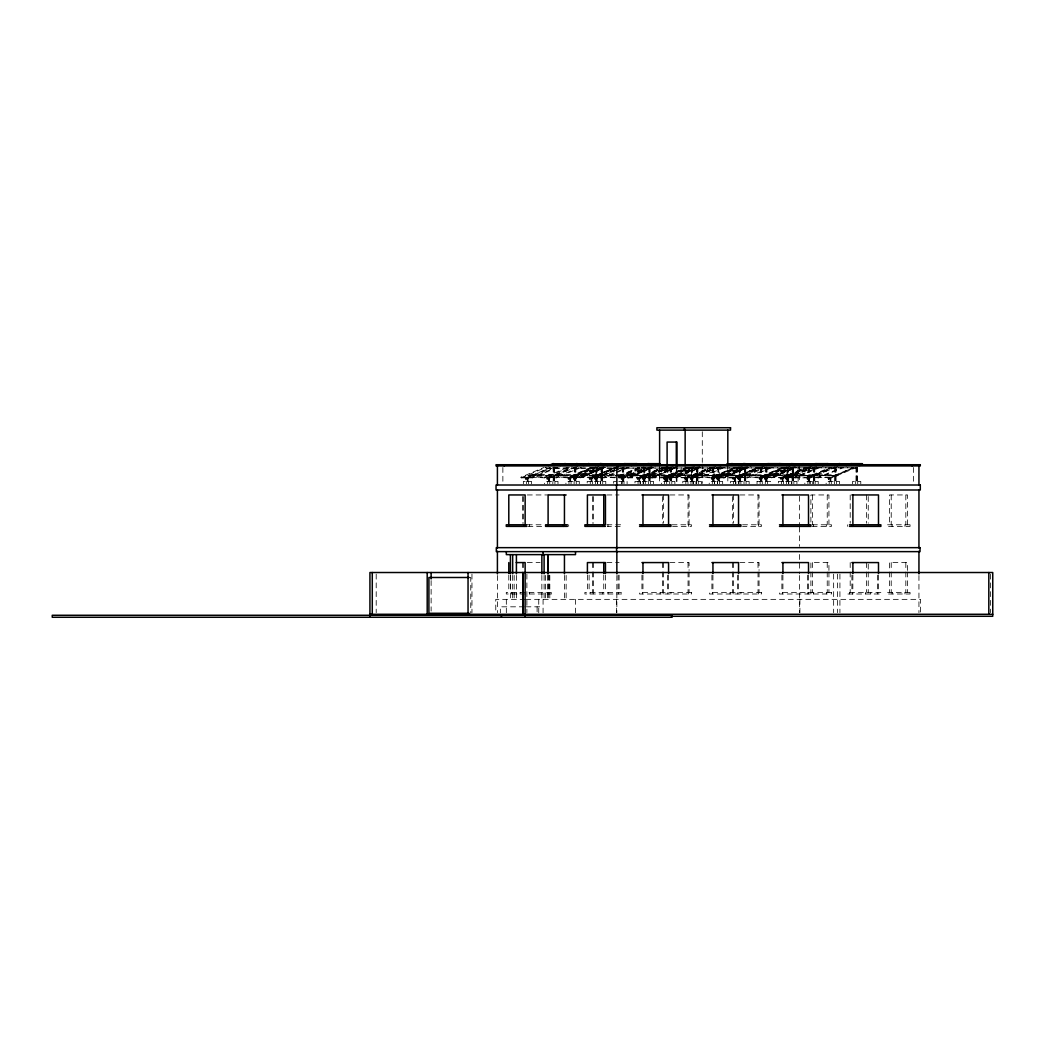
<?xml version="1.0" encoding="UTF-8"?>
<svg xmlns="http://www.w3.org/2000/svg" width="1045" height="1045" viewBox="0 0 1045 1045"><rect width="100%" height="100%" fill="white"/><g stroke="black" fill="none" stroke-linecap="round" stroke-linejoin="round"><path stroke-width="0.75" stroke-dasharray="5 3.75" d="M557.638 467.389L532.767 477.852L521.194 477.852L520.985 477.199L544.197 467.35M521.194 477.852L545.856 467.389M616.236 474.796L837.829 474.796L838.064 475.54L527.607 475.135L527.843 475.88L618.078 475.54M545.882 467.376L546.117 468.121L856.351 467.781L619.541 468.121M525.282 478.257L526.092 479.198L525.282 478.257L549.827 467.846M525.792 478.257L550.336 467.846M525.583 479.198L556.397 466.344M520.985 477.199L532.558 477.199L555.979 467.35M569.407 467.389L544.549 477.852L532.767 477.199L544.341 477.199L567.762 467.35M577.689 466.344L546.862 479.198L546.574 478.257L571.106 467.846M546.574 478.257L571.615 467.846M546.862 479.198L574.293 467.559M581.19 467.389L556.332 477.852L544.549 477.199L556.123 477.199L579.544 467.35M592.972 467.389L568.114 477.852L556.332 477.199L567.905 477.199L591.326 467.35M591.979 467.35L568.767 477.199L568.976 477.852M598.968 466.344L568.14 479.198L567.853 478.257L592.384 467.846M567.853 478.257L593.638 467.389M594.709 467.781L593.678 467.376M568.14 479.198L595.572 467.559M604.193 466.344L573.365 479.198L573.078 478.257L597.609 467.846M573.078 478.257L598.119 467.846M573.365 479.198L600.797 467.559M603.096 467.35L579.688 477.199L579.884 477.852L604.546 467.389M603.566 467.35L580.354 477.199L580.759 477.852L605.421 467.389M580.55 477.199L603.762 467.35M605.212 467.389L580.093 477.852L579.884 477.199M614.682 467.35L591.47 477.199L591.666 477.852L614.878 468.003M618.81 466.945L589.432 479.198L589.132 478.257L615.348 467.35M628.985 467.389L604.115 477.852L592.541 477.852L592.332 477.199L615.544 467.35M589.432 479.198L615.753 468.003M618.261 469.401L594.644 479.198L594.357 478.257L614.564 469.688M594.357 478.257L615.074 469.688M594.644 479.198L614.852 470.629M616.302 470.015L622.075 467.559M619.698 468.787L625.472 466.344M592.332 477.199L603.919 477.199L627.327 467.35M618.601 475.971L639.109 467.35M619.463 475.971L639.775 467.35M618.797 476.624L640.768 467.389M618.522 477.029L641.434 467.389M619.032 477.029L640.689 467.846M642.505 467.781L641.46 467.376M618.823 477.97L643.864 467.559M651.976 466.344L621.161 479.198L620.861 478.257L645.405 467.846M620.861 478.257L645.914 467.846M621.161 479.198L648.579 467.559M650.891 467.35L627.47 477.199L627.679 477.852L652.55 467.389M651.558 467.35L628.136 477.199L628.345 477.852L653.007 467.389M653.203 467.389L628.541 477.852L628.345 477.199M668.042 466.344L637.215 479.198L636.928 478.257L662.465 467.35M636.928 478.257L663.131 467.35M676.572 467.389L651.91 477.852L640.324 477.852L640.128 477.199L663.34 467.35M664.124 467.389L639.462 477.852L639.253 477.199M618.993 477.852L640.128 477.852L664.79 467.389M637.215 479.198L664.986 467.389M665.195 467.781L664.163 467.376M673.267 466.344L642.44 479.198L642.153 478.257L666.684 467.846M642.153 478.257L667.193 467.846L667.102 483.822M642.44 479.198L669.858 467.559M640.128 477.199L651.701 477.199L674.913 467.35M688.55 467.389L663.693 477.852L652.106 477.852L651.91 477.199L675.122 467.35M652.106 477.852L676.768 467.389M651.91 477.199L663.484 477.199L686.696 467.35M663.679 477.199L687.91 477.852L663.679 477.199L686.892 467.35M687.558 467.35L664.346 477.199L664.555 477.852M694.546 466.344L663.719 479.198L663.431 478.257L689.217 467.389M663.431 478.257L688.472 467.846M663.719 479.198L691.15 467.559M699.771 466.344L668.944 479.198L668.656 478.257L693.188 467.846M668.656 478.257L693.697 467.846M668.944 479.198L696.375 467.559M698.674 467.35L675.266 477.199L675.462 477.852L700.333 467.389M699.34 467.35L675.932 477.199L676.337 477.852M676.128 477.852L700.999 467.389M715.825 466.344L684.997 479.198L684.71 478.257L710.26 467.35M684.71 478.257L711.122 467.35M711.906 467.389L687.244 477.852L687.048 477.199M684.997 479.198L712.781 467.389M712.977 467.781L711.945 467.376M721.05 466.344L690.222 479.198L689.935 478.257L714.48 467.846M689.935 478.257L714.989 467.846M690.222 479.198L717.654 467.559M724.564 467.389L699.693 477.852L687.91 477.199L699.484 477.199L722.905 467.35M736.137 467.389L711.475 477.852L699.693 477.199L711.266 477.199L734.687 467.35M735.353 467.35L712.141 477.199L712.337 477.852M711.266 477.199L711.684 477.852L736.346 467.389M742.329 466.344L711.514 479.198L711.214 478.257L736.999 467.389M738.083 467.781L737.038 467.376M711.514 479.198L738.933 467.559M747.554 466.344L716.739 479.198L716.439 478.257L740.983 467.846M716.439 478.257L741.493 467.846M716.739 479.198L744.158 467.559M746.261 467.35L723.049 477.199L723.258 477.852L747.92 467.389M746.927 467.35L723.258 477.199L723.453 477.852L748.115 467.389M747.136 467.35L723.924 477.199L724.12 477.852M748.782 467.389L723.924 477.852L723.715 477.199M758.043 467.35L734.831 477.199L735.04 477.852L759.702 467.389M763.621 466.344L732.793 479.198L732.506 478.257L757.037 467.846M732.506 478.257L758.918 467.35M732.793 479.198L760.564 467.389M760.773 467.781L759.741 467.376M737.718 478.257L738.528 479.198L737.718 478.257L762.262 467.846M738.24 478.257L762.772 467.846M738.018 479.198L768.833 466.344M772.346 467.389L747.488 477.852L735.706 477.199L747.279 477.199L770.688 467.35M784.129 467.389L759.258 477.852L747.488 477.199L759.062 477.199L782.47 467.35M783.136 467.35L759.924 477.199L760.133 477.852M790.124 466.344L759.297 479.198L759.01 478.257L783.541 467.846M759.01 478.257L784.795 467.389M785.866 467.781L784.834 467.376M759.297 479.198L786.728 467.559M795.349 466.344L764.522 479.198L764.235 478.257L788.766 467.846M764.235 478.257L789.275 467.846M764.522 479.198L791.953 467.559M794.252 467.35L770.844 477.199L771.04 477.852L795.911 467.389M794.722 467.35L771.51 477.199L771.706 477.852L796.368 467.389M794.918 467.35L771.706 477.199L771.915 477.852L796.577 467.389M811.403 466.344L780.576 479.198L780.288 478.257L805.839 467.35M780.288 478.257L806.492 467.35M820.142 467.389L795.271 477.852L783.698 477.852L783.489 477.199L806.701 467.35M807.485 467.389L782.823 477.852L782.627 477.199M783.489 477.852L759.258 477.199L783.489 477.852L808.151 467.389M780.576 479.198L808.36 467.389M808.556 467.781L807.524 467.376M816.628 466.344L785.801 479.198L785.513 478.257L810.045 467.846M785.513 478.257L810.567 467.846M785.801 479.198L813.232 467.559M783.489 477.199L795.062 477.199L818.274 467.35M831.924 467.389L807.053 477.852L795.48 477.852L795.271 477.199L818.483 467.35M795.271 477.199L806.844 477.199L830.266 467.35M837.907 466.344L807.093 479.198L806.792 478.257L831.337 467.846M806.792 478.257L831.846 467.846M807.093 479.198L834.511 467.559M807.053 477.199L818.627 477.199L842.048 467.35M806.844 477.199L818.836 477.852L843.694 467.389M828.071 478.257L828.881 479.198L828.071 478.257L853.621 467.35M828.594 478.257L853.125 467.846M830.618 477.852L818.836 477.199L830.618 477.852L855.28 467.389M828.371 479.198L859.186 466.344M546.117 468.121L617.935 468.121M614.643 474.796L528.404 474.796L528.639 475.54M619.672 475.54L838.064 475.54M527.843 475.88L837.267 475.88M615.688 477.199L604.115 477.199L615.897 477.852M618.797 477.199L640.128 477.852M711.475 477.199L735.706 477.852L711.684 477.852M574.554 478.336L575.913 478.336M589.132 478.257L589.942 479.198M597.191 478.336L595.833 478.336L595.833 481.431L595.781 467.115M622.337 478.336L623.708 478.336L623.708 481.431M643.615 478.336L644.987 478.336M664.907 478.336L666.266 478.336M670.132 478.336L671.491 478.336M692.77 478.336L691.411 478.336L691.411 481.431L691.359 467.115M711.214 478.257L712.024 479.198M712.69 478.336L714.048 478.336L714.048 481.431L714.009 467.115M717.915 478.336L719.273 478.336L719.273 481.431L719.221 467.115M739.194 478.336L740.565 478.336M760.486 478.336L761.844 478.336M765.698 478.336L767.069 478.336M788.348 478.336L786.99 478.336L786.99 481.431L786.937 467.115M808.268 478.336L809.627 478.336M616.772 481.431L613.65 481.431L613.702 483.822M618.771 481.431L627.118 481.431M757.024 481.431L770.478 481.431L770.426 483.822M527.294 494.951L549.121 494.951M606.871 494.951L619.097 494.951M669.871 494.951L689.073 494.951L689.073 524.786M739.847 494.951L759.049 494.951L759.049 524.786M527.294 524.786L543.713 524.786M606.871 524.786L621.475 524.786L621.475 526.38L607.315 526.38M672.053 524.786L691.45 524.786L691.45 526.38L672.575 526.38M742.551 524.786L761.439 524.786L761.439 526.38L742.551 526.38M812.383 524.786L831.454 524.786L831.454 526.38L809.653 526.38M527.895 526.38L543.713 526.38M527.294 562.576L540.095 562.576M606.871 562.576L619.097 562.576M669.871 562.576L689.073 562.576L689.073 570.426M739.847 562.576L759.049 562.576L759.049 570.426M469.741 577.493L470.772 577.493L470.772 613.284M525.126 599.36L495.774 599.36L495.774 612.788M525.779 599.36L920.58 599.36L920.58 612.788M524.316 606.818L500.346 606.818L500.346 612.788M525.922 606.818L543.073 606.818M855.306 467.376L855.542 468.121M818.627 477.199L818.836 477.852M807.302 478.257L807.602 479.198M795.062 477.199L795.271 477.852M790.046 474.796L789.471 475.88L789.236 475.135M786.023 478.257L786.31 479.198M780.798 478.257L781.085 479.198M771.04 477.199L771.249 477.852M767.344 474.796L766.782 475.88L766.547 475.135M764.744 478.257L765.031 479.198M759.519 478.257L759.806 479.198M759.062 477.199L759.258 477.852M747.279 477.199L747.488 477.852M742.25 474.796L741.689 475.88L741.454 475.135M733.015 478.257L733.303 479.198M719.561 474.796L718.986 475.88L718.764 475.135M716.948 478.257L717.249 479.198M699.484 477.199L699.693 477.852M694.468 474.796L693.893 475.88L693.658 475.135M689.256 467.376L689.491 468.121M690.445 478.257L690.732 479.198M685.22 478.257L685.52 479.198M675.462 477.199L675.671 477.852M671.778 474.796L672 475.54M670.968 475.135L671.203 475.88M669.166 478.257L669.453 479.198M663.941 478.257L664.228 479.198M663.484 477.199L663.693 477.852M651.701 477.199L651.91 477.852M646.672 474.796L646.11 475.88L645.875 475.135M642.662 478.257L642.949 479.198M637.437 478.257L637.724 479.198M627.679 477.199L627.888 477.852M623.983 474.796L623.421 475.88L623.186 475.135M621.37 478.257L621.67 479.198M603.919 477.199L604.115 477.852M598.889 474.796L598.315 475.88L598.08 475.135M594.866 478.257L595.167 479.198M576.2 474.796L575.625 475.88L575.39 475.135M573.587 478.257L573.875 479.198M568.362 478.257L568.65 479.198M567.905 477.199L568.114 477.852M556.123 477.199L556.332 477.852M547.084 478.257L547.371 479.198M544.341 477.199L544.549 477.852M532.558 477.199L532.767 477.852M990.399 574.123L990.399 612.67M918.947 575.495L918.947 612.67M913.487 467.507L913.487 483.417M907.543 524.786L907.543 494.951L889.504 494.951L889.504 524.786M907.543 570.426L907.543 562.576L889.504 562.576L889.504 570.426M907.543 571.994L907.543 592.41M905.832 494.951L905.832 524.786M905.832 562.576L905.832 570.426M905.832 571.994L905.832 592.41M904.944 524.786L904.944 526.38M904.944 592.41L904.944 593.991M892.103 524.786L892.103 526.38M892.103 592.41L892.103 593.991M891.215 494.951L891.215 524.786M891.215 562.576L891.215 570.426M891.215 571.994L891.215 592.41M889.504 571.994L889.504 592.41M878.492 575.129L878.492 592.41M877.813 592.41L877.813 593.991M877.473 575.129L877.473 592.41M870.759 592.41L870.759 593.991M868.238 496.532L868.238 523.218M868.238 564.143L868.238 570.426M868.238 571.994L868.238 592.41M866.527 494.951L866.527 523.218M866.527 562.576L866.527 570.426M866.527 571.994L866.527 592.41M865.639 592.41L865.639 593.991M860.78 483.822L860.78 481.431L852.589 481.431L852.589 483.822M857.71 481.431L857.71 483.822M857.37 467.115L857.37 481.431M856.861 467.115L856.861 481.431M856.521 467.115L856.521 481.431M855.999 467.115L855.999 481.431M855.659 481.431L855.659 483.822M852.89 575.129L852.798 593.991M852.55 592.41L852.55 593.991M851.91 575.129L851.871 592.41M850.199 494.951L850.199 523.218M850.199 562.576L850.199 570.426M850.199 571.994L850.199 592.41M849.481 592.41L849.481 593.991M847.678 524.786L847.678 526.38M839.919 574.123L839.919 612.67M839.501 483.822L839.501 481.431L826.138 481.431L826.138 483.822M837.581 574.123L837.581 612.67M836.431 481.431L836.431 483.822M836.091 467.115L836.091 481.431M835.582 467.115L835.582 481.431M835.229 467.115L835.229 481.431M834.72 467.115L834.72 481.431M834.328 481.431L834.38 483.822M833.649 574.123L833.649 612.67M831.258 481.431L831.311 483.822M830.919 481.431L830.919 478.336L829.547 478.336L829.547 481.431M830.409 478.336L830.409 481.431M830.057 478.336L830.057 481.431M829.207 481.431L829.207 483.822M828.933 524.786L828.933 494.951L810.894 494.951L810.894 523.218M828.933 570.426L828.933 562.576L810.894 562.576L810.894 570.426M828.933 571.994L828.933 592.41M827.235 494.951L827.235 524.786M827.235 562.576L827.235 570.426M827.235 571.994L827.235 592.41M826.334 524.786L826.334 526.38M826.334 592.41L826.334 593.991M818.209 483.822L818.209 481.431L804.807 481.431L804.859 483.822M815.152 481.431L815.152 483.822M814.8 467.115L814.8 481.431M814.29 467.115L814.29 481.431M813.95 467.115L813.95 481.431M813.441 467.115L813.441 481.431M813.493 524.786L813.493 526.38M813.493 592.41L813.493 593.991M813.088 481.431L813.088 483.822M813.036 481.431L812.984 483.822M812.605 494.951L812.605 524.786M812.605 562.576L812.605 570.426M812.605 571.994L812.605 592.41M810.894 571.994L810.894 593.991M810.032 481.431L810.032 483.822L809.927 481.431M809.575 467.115L809.627 481.431M809.065 467.115L809.117 481.431M808.725 467.115L808.778 481.431M808.516 575.129L808.516 592.41M808.373 592.41L808.373 593.991M808.216 467.115L808.268 481.431M807.863 481.431L807.916 483.822M807.837 592.41L807.837 593.991M807.498 575.129L807.498 592.41M799.908 599.36L799.908 612.788M799.503 465.926L799.503 483.417M799.503 496.323L799.503 525.413M799.503 527.02L799.503 546.417M799.503 554.49L799.503 573.888M799.503 575.495L799.503 612.67M798.132 467.507L798.132 483.417M796.93 483.822L796.93 481.431L778.355 481.431L778.355 483.822M793.873 481.431L793.873 483.822M793.521 467.115L793.521 481.431M793.011 467.115L793.011 481.431M792.672 467.115L792.672 481.431M792.162 467.115L792.162 481.431M788.753 483.822L788.701 481.431L788.648 483.822M788.296 467.115L788.348 481.431M787.839 478.336L787.839 481.431L787.786 467.115M787.447 467.115L787.499 481.431M786.532 481.431L786.585 483.822M783.528 481.431L783.58 483.822M783.123 481.431L783.123 478.336L781.764 478.336L781.764 481.431M782.914 575.129L782.914 592.41M782.614 478.336L782.614 481.431M782.561 592.41L782.561 593.991M782.274 478.336L782.274 481.431M781.895 575.129L781.895 592.41M781.412 481.431L781.412 483.822M767.357 481.431L767.409 483.822M767.017 467.115L767.069 481.431M766.507 467.115L766.56 481.431M766.168 467.115L766.22 481.431M765.645 467.115L765.698 481.431M765.358 481.431L765.254 483.822M762.197 481.431L762.288 483.822M761.792 467.115L761.844 481.431M761.282 467.115L761.335 481.431M760.943 467.115L760.995 481.431M760.433 467.115L760.486 481.431M760.081 481.431L760.133 483.822M759.049 571.994L759.049 592.41M758.37 524.786L758.37 526.38M758.37 592.41L758.37 593.991M758.03 494.951L758.03 524.786M758.03 562.576L758.03 570.426M758.03 571.994L758.03 592.41M757.076 481.431L757.024 483.822M749.147 483.822L749.147 481.431L730.559 481.431L730.559 483.822M746.078 481.431L746.078 483.822M745.738 467.115L745.738 481.431M745.229 467.115L745.229 481.431M744.876 467.115L744.876 481.431M744.367 467.115L744.367 481.431M743.975 481.431L744.027 483.822M740.853 481.431L740.905 483.822M740.918 592.41L740.918 593.991M740.513 467.115L740.565 481.431M740.004 467.115L740.056 481.431M739.703 478.336L739.703 481.431L739.651 467.115M739.142 467.115L739.194 481.431M738.854 481.431L738.854 483.822L738.75 481.431M738.541 575.129L738.541 592.41M737.861 592.41L737.861 593.991M737.522 575.129L737.522 592.41M735.34 481.431L735.34 478.336L733.969 478.336L733.969 481.431M734.831 478.336L734.831 481.431M734.478 478.336L734.478 481.431M733.629 481.431L733.629 483.822M733.446 494.951L733.446 523.218M733.446 562.576L733.446 570.426M733.446 571.994L733.446 592.41M733.107 592.41L733.107 593.991M732.427 496.532L732.427 523.218M732.427 562.576L732.427 570.426M732.427 571.994L732.427 592.41M730.037 592.41L730.037 593.991M727.816 467.259L727.816 483.404M722.683 483.822L722.631 481.431L709.228 481.431L709.228 483.822M719.626 481.431L719.574 483.822M718.712 467.115L718.764 481.431M718.372 467.115L718.424 481.431M717.863 467.115L717.915 481.431M717.562 483.822L717.51 481.431L717.419 483.822M714.506 481.431L714.453 483.822M714.401 481.431L714.349 483.822M713.487 467.115L713.539 481.431M713.147 467.115L713.199 481.431M712.938 575.129L712.938 592.41M712.638 467.115L712.69 481.431M712.585 592.41L712.585 593.991M712.35 481.431L712.298 483.822M711.919 575.129L711.919 592.41M702.292 431.742L702.292 462.412M702.292 464.019L702.292 483.404M701.352 483.822L701.352 481.431L682.777 481.431L682.777 483.822M698.295 481.431L698.295 483.822M697.942 467.115L697.942 481.431M697.433 467.115L697.433 481.431M697.093 467.115L697.093 481.431M696.584 467.115L696.584 481.431M696.231 481.431L696.179 483.822M696.127 481.431L696.127 483.822M692.717 467.115L692.77 481.431M692.26 478.336L692.26 481.431M692.208 467.115L692.208 481.431M691.868 467.115L691.921 481.431M691.006 481.431L690.954 483.822M689.073 571.994L689.073 592.41M688.394 524.786L688.394 526.38M688.394 592.41L688.394 593.991M687.95 481.431L688.002 483.822M688.054 494.951L688.054 524.786M688.054 562.576L688.054 570.426M688.054 571.994L688.054 592.41M687.545 481.431L687.545 478.336L686.186 478.336L686.186 481.431M687.035 478.336L687.035 481.431M686.696 478.336L686.696 481.431M685.833 481.431L685.833 483.822M685.141 467.259L685.141 483.404M676.977 467.755L676.977 483.822M676.298 467.755L676.298 483.822M674.9 483.822L674.848 481.431L661.446 481.431L661.498 483.822M671.844 481.431L671.791 483.822M671.439 467.115L671.491 481.431M670.929 467.115L670.981 481.431M670.942 592.41L670.942 593.991M670.59 467.115L670.642 481.431M670.08 467.115L670.132 481.431M669.675 481.431L669.727 483.822M668.565 575.129L668.565 592.41M667.886 592.41L667.886 593.991M667.781 467.755L667.781 483.822M667.546 575.129L667.546 592.41M666.619 481.431L666.723 483.822M666.214 467.115L666.266 481.431M665.704 467.115L665.756 481.431M665.365 467.115L665.417 481.431M664.855 467.115L664.907 481.431M664.555 481.431L664.502 483.822M663.471 494.951L663.471 523.218M663.471 562.576L663.471 570.426M663.471 571.994L663.471 592.41M663.131 592.41L663.131 593.991M662.452 496.532L662.452 523.218M662.452 562.576L662.452 570.426M662.452 571.994L662.452 592.41M660.061 592.41L660.061 593.991M659.617 467.259L659.617 483.404M653.569 483.822L653.569 481.431L634.981 481.431L634.981 483.822M650.499 481.431L650.499 483.822M650.16 467.115L650.16 481.431M649.65 467.115L649.65 481.431M649.298 467.115L649.298 481.431M648.788 467.115L648.788 481.431M648.344 481.431L648.396 483.822M645.327 481.431L645.274 483.822M644.935 467.115L644.987 481.431M644.425 467.115L644.478 481.431M644.125 478.336L644.125 481.431L644.073 467.115M643.563 467.115L643.615 481.431M643.276 481.431L643.276 483.822M643.171 481.431L643.224 483.822M642.962 575.129L642.962 592.41M642.61 592.41L642.61 593.991M641.943 575.129L641.943 592.41M640.206 481.431L640.206 483.822L640.102 481.431M639.762 481.431L639.762 478.336L638.39 478.336L638.39 481.431M639.253 478.336L639.253 481.431M638.913 478.336L638.913 481.431M638.051 481.431L638.051 483.822M627.065 481.431L627.118 483.822M624.048 481.431L623.996 483.822M623.656 467.115L623.656 481.431M623.134 467.115L623.186 481.431M622.794 467.115L622.846 481.431M622.284 467.115L622.337 481.431M621.945 483.822L621.997 481.431L621.84 483.822M619.097 575.129L619.097 592.41M618.418 592.41L618.418 593.991M618.078 575.129L618.078 592.41M616.85 575.495L616.85 612.67M616.432 599.36L616.432 612.788M607.981 524.786L607.981 526.38M607.981 592.41L607.981 593.991M605.773 483.822L605.773 481.431L587.199 481.431L587.199 483.822M605.447 575.129L605.447 592.41M603.749 575.129L603.749 592.41M602.86 592.41L602.86 593.991M602.717 481.431L602.717 483.822M602.364 467.115L602.364 481.431M601.855 467.115L601.855 481.431M601.515 467.115L601.515 481.431M601.006 467.115L601.006 481.431M600.653 481.431L600.601 483.822L600.548 481.431M597.596 481.431L597.544 483.822M597.492 481.431L597.492 483.822M597.139 467.115L597.191 481.431M596.682 478.336L596.682 481.431L596.63 467.115M596.29 467.115L596.342 481.431M595.48 481.431L595.376 483.822M593.495 496.532L593.495 523.218M593.495 562.576L593.495 570.426M593.495 571.994L593.495 592.41M593.155 592.41L593.155 593.991M592.319 481.431L592.371 483.822M592.476 496.532L592.476 523.218M592.476 562.576L592.476 570.426M592.476 571.994L592.476 592.41M591.966 481.431L591.966 478.336L590.608 478.336L590.608 481.431M591.457 478.336L591.457 481.431M591.117 478.336L591.117 481.431M590.255 481.431L590.255 483.822M590.085 592.41L590.007 593.991M589.119 575.129L589.119 592.41M587.408 575.129L587.408 592.41M579.27 483.822L579.322 481.431L565.92 481.431L565.92 483.822M576.213 481.431L576.265 483.822M575.86 467.115L575.913 481.431M575.351 467.115L575.403 481.431M575.508 599.36L575.508 612.788M575.011 467.115L575.063 481.431M574.502 467.115L574.554 481.431M574.149 481.431L574.097 483.822M571.092 481.431L571.04 483.822M570.688 481.431L570.688 478.336L569.329 478.336L569.329 481.431M570.178 478.336L570.178 481.431M569.838 478.336L569.838 481.431M568.976 481.431L568.976 483.822M568.676 524.786L568.676 526.38M566.142 575.39L566.142 599.36M564.444 575.39L564.444 599.36M557.991 483.822L557.991 481.431L544.628 481.431L544.628 483.822M554.921 481.431L554.921 483.822M554.582 467.115L554.582 481.431M554.072 467.115L554.072 481.431M553.719 467.115L553.719 481.431M553.21 467.115L553.21 481.431M552.87 481.431L552.818 483.822M549.801 481.431L549.748 483.822M549.814 575.39L549.814 599.36M549.409 481.431L549.409 478.336L548.037 478.336L548.037 481.431M549.121 575.129L549.121 592.41M548.899 478.336L548.899 481.431M548.56 478.336L548.56 481.431M548.442 592.41L548.442 593.991M548.102 575.129L548.102 599.36M547.698 481.431L547.698 483.822M547.854 575.39L547.854 599.36M545.608 575.39L545.608 599.36M544.105 575.39L544.105 599.36M543.073 599.36L543.073 612.788M541.859 575.39L541.859 599.36M538.75 599.36L538.75 612.788M537.104 606.818L537.104 612.788M531.539 483.822L531.539 481.431L523.349 481.431L523.349 483.822M529.371 524.786L529.371 526.38M529.371 592.41L529.371 593.991M528.47 481.431L528.47 483.822M528.13 481.431L528.13 478.336L526.758 478.336L526.758 481.431M527.62 478.336L527.62 481.431M527.268 478.336L527.268 481.431M526.889 574.123L526.889 612.67M526.419 481.431L526.419 483.822M523.519 496.532L523.519 523.218M523.519 562.576L523.519 570.426M522.5 496.532L522.5 523.218M522.5 562.576L522.5 570.426M520.11 592.41L520.11 593.991M516.413 575.39L516.413 599.36M514.166 575.39L514.166 599.36M512.664 575.39L512.664 599.36M511.397 592.41L511.397 593.991M510.509 575.129L510.509 592.41M510.417 575.39L510.417 599.36M508.797 575.129L508.797 592.41M506.329 599.36L506.329 612.788M502.867 467.507L502.867 483.417M497.407 575.495L497.407 612.67M471.961 574.123L471.961 612.67M431.128 580.55L431.128 611.064M376.2 574.123L376.2 612.67M592.136 477.199L568.114 477.199L592.332 477.852L592.136 477.199M910.064 524.786L886.983 524.786L886.983 526.38L910.064 526.38L910.064 524.786M551.499 592.41L506.276 592.41L506.276 593.991L551.499 593.991L551.499 592.41M621.475 592.41L584.886 592.41L584.886 593.991L621.475 593.991L621.475 592.41M691.45 592.41L639.553 592.41L639.553 593.991L691.45 593.991L691.45 592.41M761.439 592.41L709.529 592.41L709.529 593.991L761.439 593.991L761.439 592.41M831.454 592.41L779.505 592.41L779.505 593.991L831.454 593.991L831.454 592.41M880.87 592.41L847.678 592.41L847.678 593.991L880.87 593.991L880.87 592.41M910.064 592.41L886.983 592.41L886.983 593.991L910.064 593.991L910.064 592.41M791.81 483.822L791.757 481.431L791.705 483.822M735.784 483.822L735.784 481.431L735.732 483.822M693.175 483.822L693.122 481.431L693.07 483.822"/><path stroke-width="1.5" d="M548.547 465.508L552.896 463.666L564.679 464.32L552.896 463.666M560.12 465.508L564.679 463.666L576.461 464.32L564.679 463.666M571.902 465.508L576.461 463.666L588.244 464.32L576.461 463.666M583.685 465.508L588.244 463.666L600.026 464.32L588.244 463.666M595.467 465.508L600.026 463.666L624.257 464.32L600.026 463.666M607.249 465.508L611.808 463.666L612.004 464.32M619.032 465.508L623.382 463.666L623.591 464.32L620.691 465.547M631.48 465.508L636.026 463.666L647.809 464.32L636.026 463.666M643.263 465.508L647.809 463.666L660.048 463.666M655.032 465.508L659.591 463.666L659.8 464.32M727.059 465.508L731.605 463.666L743.387 464.32L731.605 463.666M738.828 465.508L743.387 463.666L767.618 464.32L743.387 463.666M750.61 465.508L754.973 463.666L755.169 464.32M750.819 465.508L755.169 463.666L755.378 464.32M762.393 465.508L766.743 463.666L766.952 464.32L764.052 465.547M774.841 465.508L779.4 463.666L815.4 464.32L791.183 463.666L786.624 465.508M798.406 465.508L802.965 463.666L803.161 464.32M810.188 465.508L814.538 463.666L814.747 464.32L811.834 465.547M822.624 465.508L826.987 463.666L827.183 464.32L815.4 463.666L826.987 463.666M822.833 465.508L827.183 463.666L838.965 464.32L827.183 463.666M834.406 465.508L838.965 463.666L850.748 464.32L838.965 463.666M846.189 465.508L850.748 463.666L862.321 463.666L862.53 464.32L859.63 465.547M857.971 465.508L862.321 463.666M727.059 463.666L731.605 464.32L727.268 464.32M660.257 464.32L647.809 463.666M791.183 464.32L779.4 463.666M862.53 464.32L850.748 463.666M566.142 494.951L548.102 494.951L548.102 524.786M641.943 494.951L668.565 494.951L668.565 524.786M711.919 494.951L738.541 494.951L738.541 524.786M781.895 494.951L808.516 494.951L808.516 524.786M851.871 494.951L878.492 494.951L878.492 524.786M526.811 524.786L506.276 524.786L506.276 526.38L526.811 526.38M567.396 524.786L545.581 524.786L545.581 526.38L567.396 526.38M639.553 524.786L670.942 524.786L670.942 526.38L639.553 526.38M709.529 524.786L740.918 524.786L740.918 526.38L709.529 526.38M779.505 524.786L810.894 524.786L810.894 526.38L779.505 526.38M849.481 524.786L880.87 524.786L880.87 526.38L849.481 526.38M605.421 526.38L584.886 526.38L584.886 524.786L605.447 524.786L605.447 494.951L587.408 494.951L587.408 524.786M516.23 562.576L525.139 562.576L525.099 616.276M641.943 562.576L668.565 562.576L668.565 573.561M711.919 562.576L738.541 562.576L738.541 573.561M781.895 562.576L808.516 562.576L808.516 573.561M851.871 562.576L878.492 562.576L878.492 573.561M469.192 577.493L428.907 577.493L428.907 613.284L469.192 613.284M468.826 613.689L431.128 614.277M369.93 614.277L992.75 614.277M671.373 616.276L992.75 616.276L992.75 572.516L369.93 572.516L369.93 616.276M803.631 463.666L803.827 464.32M803.422 463.666L803.631 464.32M802.756 463.666L802.965 464.32M791.849 463.666L792.045 464.32M755.626 463.666L756.044 464.32M744.053 463.666L744.262 464.32M659.395 463.666L659.591 464.32M648.475 463.666L648.684 464.32M612.474 463.666L612.67 464.32M612.265 463.666L612.474 464.32M611.599 463.666L611.808 464.32M600.692 463.666L600.888 464.32M988.818 572.516L988.818 614.277M918.947 465.926L918.947 485.011M918.947 489.857L918.947 548.024M918.947 551.264L918.947 573.888M912.128 464.725L912.128 465.926M852.89 494.951L852.89 524.786M852.89 562.576L852.89 573.561M852.55 524.786L852.55 526.38M782.914 494.951L782.914 524.786M782.914 562.576L782.914 573.561M782.561 524.786L782.561 526.38M727.816 430.122L727.816 465.639M712.938 494.951L712.938 524.786M712.938 562.576L712.938 573.561M712.585 524.786L712.585 526.38M685.141 430.122L685.141 465.639M684.462 427.732L684.462 430.122M676.977 466.148L676.977 442.061L667.102 442.061L667.102 466.148M676.298 442.061L676.298 466.148M659.617 430.122L659.617 465.639M642.962 494.951L642.962 524.786M642.962 562.576L642.962 573.561M642.61 524.786L642.61 526.38M618.562 464.725L618.562 465.926M616.85 465.926L616.85 485.011M616.85 489.857L616.85 548.024M616.85 551.264L616.85 573.888M616.511 464.725L616.511 465.926M616.511 485.011L616.511 489.987M616.576 547.658L616.576 551.629M605.447 573.561L605.447 562.576L587.408 562.576L587.408 573.561M603.749 494.951L603.749 524.786M603.749 562.576L603.749 573.561M602.86 524.786L602.86 526.38M575.508 551.629L575.508 554.621L506.329 554.621L506.329 551.629M564.444 494.951L564.444 524.786M564.444 554.621L564.444 573.796M563.555 524.786L563.555 526.38M548.102 554.621L548.102 573.796M547.854 554.621L547.854 573.796M544.105 554.621L544.105 573.796M543.073 551.629L543.073 554.621M541.859 554.621L541.859 573.796M525.139 524.786L525.139 494.951L508.797 494.951L508.797 524.786M524.25 524.786L524.25 526.38M522.957 572.516L522.957 614.277M522.761 572.516L522.761 614.277M516.413 554.621L516.413 573.796M512.664 554.621L512.664 573.796M510.417 554.621L510.417 573.796M508.797 562.576L508.797 573.561M504.226 464.725L504.226 465.926M501.443 615.27L501.443 617.268M497.407 465.926L497.407 485.011M497.407 489.857L497.407 548.024M497.407 551.264L497.407 573.888M468.042 572.516L468.042 614.277M431.128 572.516L431.128 578.943M427.196 572.516L427.196 614.277M372.281 572.516L372.281 614.277M730.533 427.732L656.887 427.732L656.887 430.122L730.533 430.122L730.533 427.732M635.83 463.666L624.257 463.666L636.026 464.32L635.83 463.666M779.191 463.666L767.618 463.666L779.4 464.32L779.191 463.666M920.305 464.725L496.035 464.725L496.035 465.926L920.305 465.926L920.305 464.725M920.305 485.011L496.035 485.011L496.035 489.987L920.305 489.987L920.305 485.011M920.031 547.658L496.31 547.658L496.31 551.629L920.031 551.629L920.031 547.658M672.105 615.27L52.25 615.27L52.25 617.268L672.105 617.268L672.105 615.27"/></g></svg>
